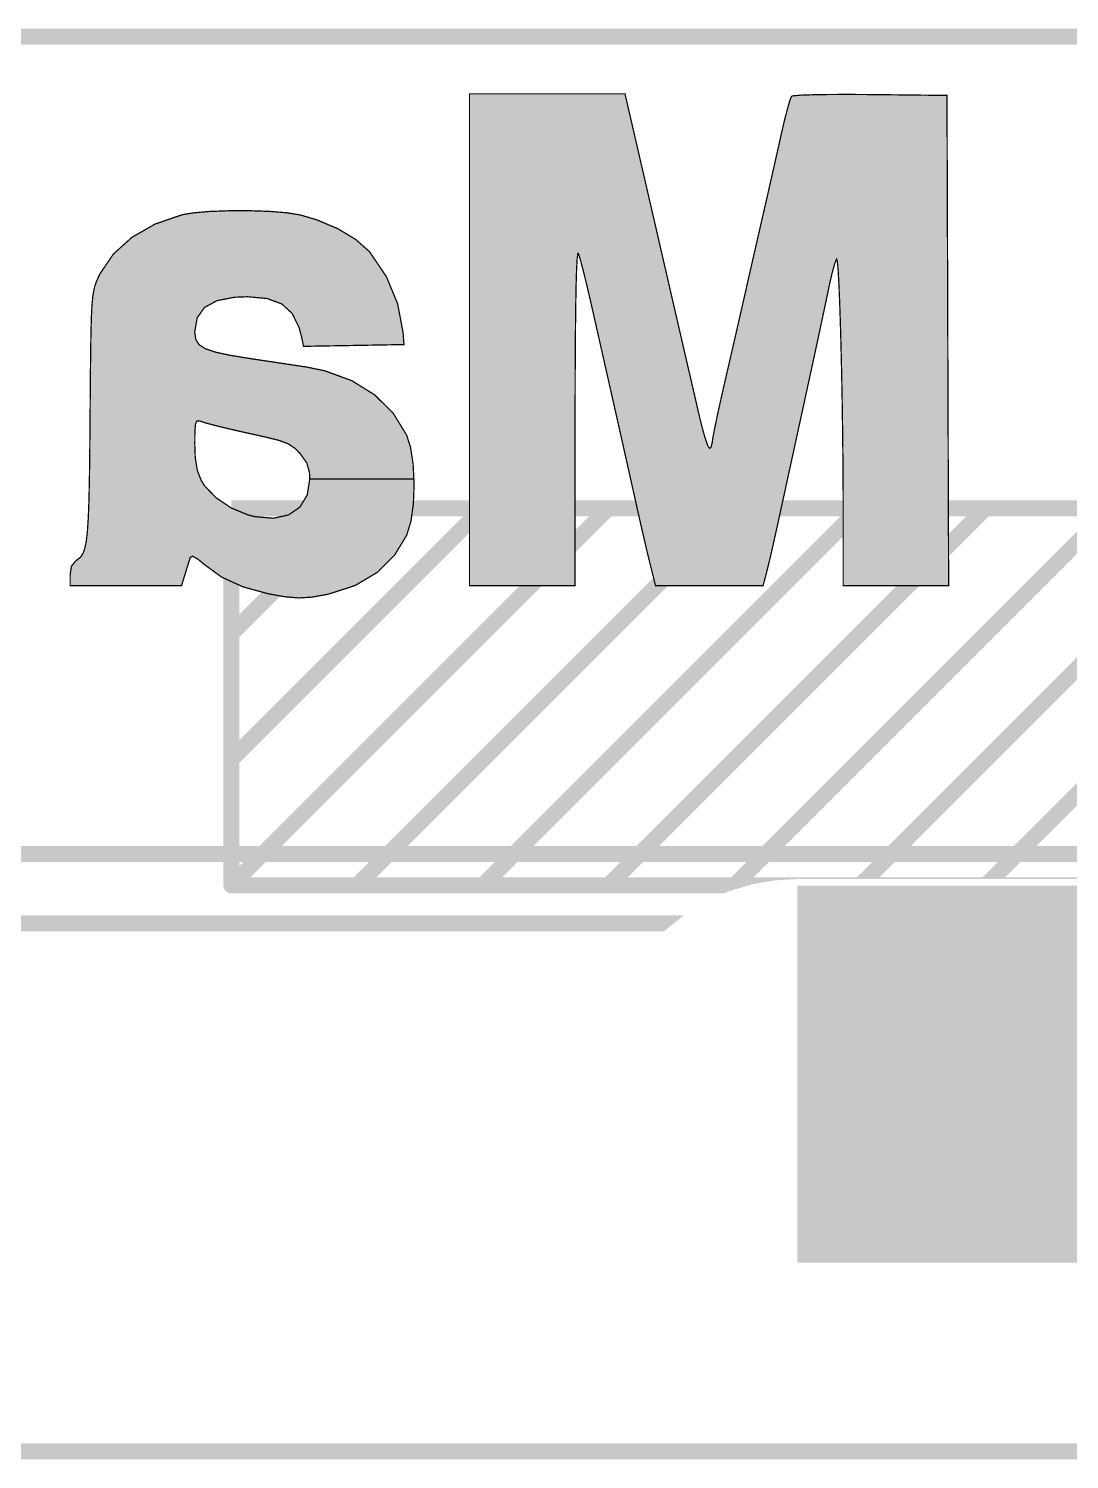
# Model space of a CAD drawing. Extents: x 66 to 205, y -127 to -80.
# Drawn here: x 132.69 to 140.97, y -127.06 to -115.69 of the extents above; entities that cross this region are included whole.
import ezdxf

# ---------------------------------------------------------------- set-up
doc = ezdxf.new("R2010")
doc.units = 0
for name, color, linetype in [('MKSMINI12864-B_SILKS_GBR', 5, 'CONTINUOUS'), ('MKSMINI12864-EDGE_CUTS_GBR', 3, 'CONTINUOUS'), ('MKSMINI12864-F_SILKS_GBR', 11, 'CONTINUOUS'), ('MKSMINI12864-NPTH_DRL', 12, 'CONTINUOUS')]:
    doc.layers.add(name, color=color, linetype=linetype)

msp = doc.modelspace()

# ---------------------------------------------------------------- linework, layer by layer
at = {"layer": 'MKSMINI12864-B_SILKS_GBR', "const_width": 0.01}
for points in [[(136.1948, -120.1166), (137.033, -120.1166), (137.034612, -118.76405), (137.035432, -118.430218), (137.037044, -118.146804), (137.039454, -117.91343), (137.042672, -117.729716), (137.046706, -117.595286), (137.05156, -117.509764), (137.057246, -117.47277), (137.061142, -117.473918), (137.075796, -117.521166), (137.098464, -117.60683), (137.126318, -117.719694), (137.156524, -117.848548), (137.163744, -117.880318), (137.200598, -118.043482), (137.24333, -118.23261), (137.286608, -118.42412), (137.324694, -118.5926), (137.363584, -118.765038), (137.407422, -118.960076), (137.450752, -119.153428), (137.487168, -119.3165), (137.528064, -119.499584), (137.56051, -119.64342), (137.58691, -119.758388), (137.609666, -119.854868), (137.631182, -119.943238), (137.645902, -120.0023), (137.674604, -120.1166), (138.529562, -120.1166), (138.554482, -120.02135), (138.56976, -119.961288), (138.586476, -119.891574), (138.606896, -119.802276), (138.633294, -119.68346), (138.667938, -119.525192), (138.669134, -119.5197), (138.73898, -119.199178), (138.79896, -118.92377), (138.85005, -118.688958), (138.893226, -118.490224), (138.929464, -118.32305), (138.95974, -118.18292), (138.98503, -118.065318), (139.00631, -117.965726), (139.024556, -117.879624), (139.040742, -117.8025), (139.055848, -117.729832), (139.05602, -117.729), (139.077228, -117.63522), (139.097294, -117.561272), (139.112392, -117.521002), (139.114214, -117.518476), (139.11997, -117.537008), (139.12594, -117.600974), (139.131986, -117.70501), (139.137966, -117.843756), (139.143738, -118.011844), (139.149162, -118.203912), (139.154098, -118.414596), (139.158406, -118.638532), (139.161942, -118.870356), (139.164568, -119.104706), (139.166144, -119.336216), (139.166552, -119.51335), (139.1666, -120.1166), (140.005116, -120.1166), (139.9921, -116.2177), (139.384242, -116.210878), (139.21321, -116.20977), (139.059124, -116.210316), (138.929244, -116.212364), (138.830824, -116.215766), (138.771122, -116.220366), (138.756432, -116.224008), (138.743386, -116.255436), (138.722838, -116.325968), (138.697662, -116.424978), (138.672102, -116.535628), (138.639318, -116.682876), (138.600364, -116.855906), (138.560594, -117.031024), (138.5316, -117.1575), (138.495378, -117.315154), (138.455872, -117.487954), (138.418304, -117.653018), (138.392482, -117.7671), (138.364496, -117.890498), (138.328696, -118.0473), (138.288764, -118.221432), (138.248382, -118.396816), (138.227342, -118.487874), (138.194216, -118.633606), (138.165572, -118.764548), (138.14329, -118.871704), (138.129252, -118.94608), (138.1252, -118.976824), (138.115648, -119.01634), (138.103724, -119.0244), (138.089358, -119.001306), (138.067818, -118.939054), (138.04245, -118.84818), (138.025032, -118.77675), (137.992576, -118.636348), (137.955018, -118.473984), (137.918722, -118.317178), (137.906036, -118.2624), (137.873412, -118.121392), (137.83834, -117.969532), (137.806496, -117.831398), (137.794622, -117.7798), (137.727002, -117.485868), (137.652564, -117.162676), (137.575966, -116.830454), (137.501872, -116.509424), (137.48876, -116.45265), (137.431556, -116.205), (136.1948, -116.205), (136.1948, -120.1166)], [(134.28163, -117.13472), (134.125564, -117.14065), (133.992902, -117.152312), (133.9088, -117.166896), (133.694044, -117.24086), (133.510312, -117.34638), (133.362598, -117.479726), (133.255908, -117.637174), (133.243594, -117.662988), (133.22869, -117.697232), (133.21651, -117.731124), (133.206734, -117.77004), (133.199042, -117.819346), (133.19312, -117.884418), (133.188642, -117.970624), (133.185292, -118.083336), (133.182752, -118.227924), (133.1807, -118.40976), (133.17882, -118.634214), (133.177798, -118.7704), (133.175542, -119.03571), (133.172762, -119.2549), (133.169006, -119.432644), (133.163822, -119.573622), (133.156758, -119.682512), (133.147362, -119.76399), (133.13518, -119.822736), (133.119764, -119.863426), (133.100656, -119.890738), (133.077408, -119.90935), (133.067118, -119.915264), (133.029188, -119.961662), (133.0198, -120.028592), (133.0198, -120.1166), (133.904862, -120.1166), (133.93416, -120.02135), (133.956006, -119.95066), (133.972472, -119.897946), (133.97448, -119.89162), (133.994766, -119.881698), (134.040316, -119.908862), (134.081606, -119.943964), (134.223902, -120.047996), (134.39474, -120.125848), (134.589912, -120.179194), (134.726534, -120.204236), (134.836638, -120.213484), (134.941948, -120.207074), (135.064188, -120.185138), (135.077696, -120.182202), (135.287496, -120.11401), (135.46254, -120.00961), (135.601742, -119.869832), (135.696012, -119.713308), (135.729104, -119.605342), (135.748626, -119.464978), (135.754584, -119.308774), (135.752568, -119.267476), (134.9248, -119.267476), (134.904666, -119.395152), (134.84699, -119.49135), (134.755872, -119.55369), (134.63541, -119.579796), (134.489698, -119.567294), (134.432448, -119.553056), (134.300098, -119.498124), (134.18079, -119.418002), (134.089768, -119.323982), (134.061038, -119.278078), (134.030126, -119.197128), (134.014244, -119.097512), (134.0104, -118.984594), (134.011504, -118.886754), (134.01637, -118.83044), (134.027334, -118.806396), (134.046728, -118.805368), (134.05485, -118.80829), (134.108438, -118.82548), (134.202978, -118.850054), (134.341244, -118.882682), (134.526002, -118.92404), (134.574632, -118.934698), (134.682, -118.961152), (134.754572, -118.988706), (134.807944, -119.024826), (134.847682, -119.065332), (134.90096, -119.139658), (134.922466, -119.216122), (134.9248, -119.267476), (135.752568, -119.267476), (135.746992, -119.153284), (135.725858, -119.015064), (135.695534, -118.91969), (135.587884, -118.744258), (135.441084, -118.59879), (135.25865, -118.485686), (135.044102, -118.407334), (134.8994, -118.377696), (134.829946, -118.367232), (134.724378, -118.351346), (134.596828, -118.332158), (134.461416, -118.3118), (134.456154, -118.311008), (134.293902, -118.284614), (134.175656, -118.259362), (134.094808, -118.23206), (134.044744, -118.199516), (134.018858, -118.158542), (134.010544, -118.105946), (134.0104, -118.09582), (134.029498, -117.98559), (134.087716, -117.903906), (134.186432, -117.849858), (134.327024, -117.82253), (134.4295, -117.81857), (134.584824, -117.832412), (134.701414, -117.875362), (134.78477, -117.951552), (134.840398, -118.065116), (134.860628, -118.14239), (134.87529, -118.212882), (135.274696, -118.20589), (135.6741, -118.1989), (135.665912, -118.0973), (135.623338, -117.874158), (135.535146, -117.66085), (135.40646, -117.46952), (135.39545, -117.456546), (135.28998, -117.362864), (135.146774, -117.277146), (134.978876, -117.206278), (134.8486, -117.16797), (134.744588, -117.151144), (134.60571, -117.139984), (134.446534, -117.134504), (134.28163, -117.13472)]]:
    msp.add_lwpolyline(points, dxfattribs=at)
at = {"layer": 'MKSMINI12864-B_SILKS_GBR'}
for points in [[(136.1948, -116.205002), (137.431554, -116.205), (137.431556, -116.205002), (137.431554, -116.205)], [(136.1948, -116.45265), (136.1948, -116.205002), (137.48876, -116.45265), (137.431556, -116.205002)], [(138.722836, -116.325972), (138.74338, -116.255452), (139.99246, -116.325972), (139.992226, -116.255452)], [(138.74338, -116.255452), (138.756424, -116.224032), (139.992226, -116.255452), (139.99212, -116.224032)], [(138.756424, -116.224032), (138.771098, -116.220372), (139.99212, -116.224032), (139.992108, -116.220372)], [(138.771098, -116.220372), (138.80575, -116.2177), (139.992108, -116.220372), (139.992098, -116.2177)], [(138.80575, -116.2177), (138.830832, -116.215766), (139.992098, -116.2177), (139.819776, -116.215766)], [(138.830832, -116.215766), (138.929246, -116.212364), (139.819776, -116.215766), (139.51665, -116.212364)], [(138.929246, -116.212364), (139.023486, -116.210878), (139.51665, -116.212364), (139.384242, -116.210878)], [(139.023486, -116.210878), (139.059128, -116.210316), (139.384242, -116.210878), (139.297494, -116.210316)], [(139.059128, -116.210316), (139.213212, -116.20977), (139.297494, -116.210316), (139.213212, -116.20977)], [(138.697662, -116.424982), (138.722836, -116.325972), (139.99279, -116.424982), (139.99246, -116.325972)], [(136.1948, -116.509424), (136.1948, -116.45265), (137.501872, -116.509424), (137.48876, -116.45265)], [(138.672102, -116.535628), (138.697662, -116.424982), (139.99316, -116.535628), (139.99279, -116.424982)], [(136.1948, -116.830454), (136.1948, -116.509424), (137.575966, -116.830454), (137.501872, -116.509424)], [(138.639318, -116.682876), (138.672102, -116.535628), (139.993652, -116.682876), (139.99316, -116.535628)], [(138.600364, -116.855906), (138.639318, -116.682876), (139.99423, -116.855906), (139.993652, -116.682876)], [(136.1948, -117.162676), (136.1948, -116.830454), (137.652564, -117.162676), (137.575966, -116.830454)], [(138.560594, -117.031024), (138.600364, -116.855906), (139.994814, -117.031024), (139.99423, -116.855906)], [(138.5316, -117.1575), (138.560594, -117.031024), (139.995236, -117.1575), (139.994814, -117.031024)], [(133.794444, -117.206284), (133.905662, -117.167976), (134.97889, -117.206284), (134.848618, -117.167976)], [(133.905662, -117.167976), (133.908776, -117.166904), (134.848618, -117.167976), (134.841994, -117.166904)], [(133.908776, -117.166904), (133.992888, -117.152314), (134.841994, -117.166904), (134.75182, -117.152314)], [(133.992888, -117.152314), (134.006174, -117.151146), (134.75182, -117.152314), (134.7446, -117.151146)], [(134.006174, -117.151146), (134.12557, -117.14065), (134.7446, -117.151146), (134.614004, -117.14065)], [(134.12557, -117.14065), (134.143096, -117.139984), (134.614004, -117.14065), (134.605716, -117.139984)], [(134.143096, -117.139984), (134.281636, -117.13472), (134.605716, -117.139984), (134.452814, -117.13472)], [(134.281636, -117.13472), (134.446538, -117.134504), (134.452814, -117.13472), (134.446538, -117.134504)], [(136.1948, -117.472826), (136.1948, -117.162676), (137.724, -117.472826), (137.652564, -117.162676)], [(138.495378, -117.315154), (138.5316, -117.1575), (139.995762, -117.315154), (139.995236, -117.1575)], [(133.510288, -117.346402), (133.63085, -117.277156), (135.26247, -117.346402), (135.146792, -117.277156)], [(133.63085, -117.277156), (133.69402, -117.240874), (135.146792, -117.277156), (135.060838, -117.240874)], [(133.69402, -117.240874), (133.794444, -117.206284), (135.060838, -117.240874), (134.97889, -117.206284)], [(133.388268, -117.456562), (133.492032, -117.362882), (135.395462, -117.456562), (135.29, -117.362882)], [(133.492032, -117.362882), (133.510288, -117.346402), (135.29, -117.362882), (135.26247, -117.346402)], [(138.455872, -117.487954), (138.495378, -117.315154), (139.99634, -117.487954), (139.995762, -117.315154)], [(133.2559, -117.637194), (133.362578, -117.479756), (135.51923, -117.637194), (135.413346, -117.479756)], [(133.362578, -117.479756), (133.373902, -117.469532), (135.413346, -117.479756), (135.406468, -117.469532)], [(133.373902, -117.469532), (133.388268, -117.456562), (135.406468, -117.469532), (135.395462, -117.456562)], [(136.1948, -117.472874), (136.1948, -117.472826), (137.057278, -117.472874), (137.05741, -117.472826)], [(136.1948, -117.472996), (136.1948, -117.472874), (137.057212, -117.472996), (137.057278, -117.472874)], [(136.1948, -117.509776), (136.1948, -117.472996), (137.05156, -117.509776), (137.057212, -117.472996)], [(136.1948, -117.59529), (136.1948, -117.509776), (137.046706, -117.59529), (137.05156, -117.509776)], [(137.057466, -117.472834), (137.05741, -117.472826), (137.724, -117.472834), (137.724, -117.472826)], [(137.061038, -117.473886), (137.057466, -117.472834), (137.724244, -117.473886), (137.724, -117.472834)], [(137.061122, -117.473934), (137.061038, -117.473886), (137.724254, -117.473934), (137.724244, -117.473886)], [(137.061174, -117.474018), (137.061122, -117.473934), (137.724274, -117.474018), (137.724254, -117.473934)], [(137.06485, -117.485868), (137.061174, -117.474018), (137.727002, -117.485868), (137.724274, -117.474018)], [(137.075798, -117.521172), (137.06485, -117.485868), (137.735124, -117.521172), (137.727002, -117.485868)], [(137.098464, -117.606832), (137.075798, -117.521172), (137.754832, -117.606832), (137.735124, -117.521172)], [(138.43918, -117.561286), (138.448342, -117.521038), (139.09729, -117.561286), (139.112376, -117.521038)], [(138.448342, -117.521038), (138.448352, -117.520992), (139.112376, -117.521038), (139.112402, -117.520992)], [(138.448352, -117.520992), (138.44885, -117.518802), (139.112402, -117.520992), (139.11398, -117.518802)], [(138.44885, -117.518802), (138.448864, -117.51874), (139.11398, -117.518802), (139.11405, -117.51874)], [(138.448864, -117.51874), (138.44887, -117.518718), (139.11405, -117.51874), (139.114142, -117.518718)], [(138.44887, -117.518718), (138.455872, -117.487954), (139.996442, -117.518718), (139.99634, -117.487954)], [(139.11426, -117.518756), (139.114142, -117.518718), (139.996442, -117.518756), (139.996442, -117.518718)], [(139.114334, -117.518858), (139.11426, -117.518756), (139.996442, -117.518858), (139.996442, -117.518756)], [(139.119966, -117.536998), (139.114334, -117.518858), (139.996504, -117.536998), (139.996442, -117.518858)], [(133.2446, -117.660876), (133.2559, -117.637194), (135.535156, -117.660876), (135.51923, -117.637194)], [(136.1948, -117.729718), (136.1948, -117.59529), (137.042672, -117.729718), (137.046706, -117.59529)], [(137.126318, -117.719696), (137.098464, -117.606832), (137.780796, -117.719696), (137.754832, -117.606832)], [(138.418304, -117.653018), (138.422352, -117.635226), (139.073202, -117.653018), (139.077226, -117.635226)], [(138.422352, -117.635226), (138.43918, -117.561286), (139.077226, -117.635226), (139.09729, -117.561286)], [(139.119974, -117.53704), (139.119966, -117.536998), (139.996504, -117.53704), (139.996504, -117.536998)], [(139.12594, -117.60098), (139.119974, -117.53704), (139.996716, -117.60098), (139.996504, -117.53704)], [(139.131986, -117.705012), (139.12594, -117.60098), (139.997064, -117.705012), (139.996716, -117.60098)], [(133.206732, -117.770054), (133.216508, -117.73114), (135.580294, -117.770054), (135.564206, -117.73114)], [(133.216508, -117.73114), (133.228688, -117.69724), (135.564206, -117.73114), (135.55019, -117.69724)], [(133.228688, -117.69724), (133.243592, -117.662992), (135.55019, -117.69724), (135.536032, -117.662992)], [(133.243592, -117.662992), (133.2446, -117.660876), (135.536032, -117.662992), (135.535156, -117.660876)], [(136.1948, -117.91343), (136.1948, -117.729718), (137.039454, -117.91343), (137.042672, -117.729718)], [(137.140408, -117.7798), (137.126318, -117.719696), (137.794622, -117.7798), (137.780796, -117.719696)], [(138.392482, -117.7671), (138.400916, -117.729832), (139.0481, -117.7671), (139.055848, -117.729832)], [(138.400916, -117.729832), (138.401104, -117.729002), (139.055848, -117.729832), (139.05602, -117.729002)], [(138.401104, -117.729002), (138.418304, -117.653018), (139.05602, -117.729002), (139.073202, -117.653018)], [(139.137966, -117.843756), (139.131986, -117.705012), (139.997528, -117.843756), (139.997064, -117.705012)], [(133.19312, -117.884424), (133.196262, -117.84988), (134.12331, -117.884424), (134.18639, -117.84988)], [(133.196262, -117.84988), (133.196264, -117.84986), (134.18639, -117.84988), (134.186448, -117.84986)], [(133.196264, -117.84986), (133.19875, -117.822536), (134.186448, -117.84986), (134.327002, -117.822536)], [(133.19875, -117.822536), (133.19904, -117.819354), (134.327002, -117.822536), (134.409242, -117.819354)], [(133.19904, -117.819354), (133.199162, -117.81857), (134.409242, -117.819354), (134.429506, -117.81857)], [(133.199162, -117.81857), (133.206732, -117.770054), (135.600352, -117.81857), (135.580294, -117.770054)], [(134.584784, -117.832406), (134.429506, -117.81857), (135.606072, -117.832406), (135.600352, -117.81857)], [(134.584836, -117.832418), (134.584784, -117.832406), (135.606076, -117.832418), (135.606072, -117.832406)], [(134.698228, -117.874188), (134.584836, -117.832418), (135.623344, -117.874188), (135.606076, -117.832418)], [(137.152504, -117.831398), (137.140408, -117.7798), (137.806496, -117.831398), (137.794622, -117.7798)], [(137.156524, -117.848548), (137.152504, -117.831398), (137.81045, -117.848548), (137.806496, -117.831398)], [(137.163744, -117.880318), (137.156524, -117.848548), (137.817774, -117.880318), (137.81045, -117.848548)], [(138.366962, -117.879624), (138.384452, -117.8025), (139.024556, -117.879624), (139.040742, -117.8025)], [(138.384452, -117.8025), (138.392482, -117.7671), (139.040742, -117.8025), (139.0481, -117.7671)], [(139.143738, -118.011844), (139.137966, -117.843756), (139.998088, -118.011844), (139.997528, -117.843756)], [(133.188196, -117.985572), (133.188642, -117.970628), (134.029522, -117.985572), (134.04017, -117.970628)], [(133.188642, -117.970628), (133.192104, -117.903962), (134.04017, -117.970628), (134.087678, -117.903962)], [(133.192104, -117.903962), (133.192108, -117.903902), (134.087678, -117.903962), (134.087744, -117.903902)], [(133.192108, -117.903902), (133.19312, -117.884424), (134.087744, -117.903902), (134.12331, -117.884424)], [(134.70136, -117.875342), (134.698228, -117.874188), (135.623566, -117.875342), (135.623344, -117.874188)], [(134.701424, -117.875382), (134.70136, -117.875342), (135.623572, -117.875382), (135.623566, -117.875342)], [(134.784728, -117.951516), (134.701424, -117.875382), (135.638098, -117.951516), (135.623572, -117.875382)], [(134.784774, -117.951576), (134.784728, -117.951516), (135.63811, -117.951576), (135.638098, -117.951516)], [(134.8404, -118.065128), (134.784774, -117.951576), (135.659774, -118.065128), (135.63811, -117.951576)], [(136.1948, -118.146804), (136.1948, -117.91343), (137.037044, -118.146804), (137.039454, -117.91343)], [(137.183896, -117.969532), (137.163744, -117.880318), (137.83834, -117.969532), (137.817774, -117.880318)], [(137.200598, -118.043482), (137.183896, -117.969532), (137.85542, -118.043482), (137.83834, -117.969532)], [(138.328696, -118.0473), (138.34732, -117.965726), (138.988878, -118.0473), (139.00631, -117.965726)], [(138.34732, -117.965726), (138.364496, -117.890498), (139.00631, -117.965726), (139.02225, -117.890498)], [(138.364496, -117.890498), (138.366962, -117.879624), (139.02225, -117.890498), (139.024556, -117.879624)], [(133.185072, -118.095848), (133.185292, -118.083338), (134.0104, -118.095848), (134.012566, -118.083338)], [(133.185292, -118.083338), (133.188194, -117.985654), (134.012566, -118.083338), (134.029486, -117.985654)], [(133.188194, -117.985654), (133.188196, -117.985572), (134.029486, -117.985654), (134.029522, -117.985572)], [(134.848828, -118.097316), (134.8404, -118.065128), (135.665914, -118.097316), (135.659774, -118.065128)], [(137.218202, -118.121392), (137.200598, -118.043482), (137.873412, -118.121392), (137.85542, -118.043482)], [(138.297594, -118.18292), (138.324564, -118.065318), (138.95974, -118.18292), (138.98503, -118.065318)], [(138.324564, -118.065318), (138.328696, -118.0473), (138.98503, -118.065318), (138.988878, -118.0473)], [(139.149162, -118.203912), (139.143738, -118.011844), (139.99873, -118.203912), (139.998088, -118.011844)], [(133.182752, -118.227924), (133.18325, -118.199522), (134.088446, -118.227924), (134.044768, -118.199522)], [(133.18325, -118.199522), (133.183252, -118.19946), (134.044768, -118.199522), (134.044708, -118.19946)], [(133.183252, -118.19946), (133.18397, -118.158556), (134.044708, -118.19946), (134.018878, -118.158556)], [(133.18397, -118.158482), (133.184894, -118.105954), (134.01885, -118.158482), (134.010546, -118.105954)], [(133.18397, -118.158556), (133.18397, -118.158482), (134.018878, -118.158556), (134.01885, -118.158482)], [(133.184894, -118.105954), (133.185072, -118.095848), (134.010546, -118.105954), (134.0104, -118.095848)], [(134.860628, -118.142392), (134.848828, -118.097316), (135.669546, -118.142392), (135.665914, -118.097316)], [(134.872388, -118.1989), (134.860628, -118.142392), (135.674098, -118.1989), (135.669546, -118.142392)], [(134.873842, -118.20589), (134.872388, -118.1989), (135.274696, -118.20589), (135.674098, -118.1989)], [(134.875296, -118.212878), (134.873842, -118.20589), (134.875296, -118.212878), (135.274696, -118.20589)], [(136.1948, -118.430218), (136.1948, -118.146804), (137.035432, -118.430218), (137.037044, -118.146804)], [(137.24333, -118.23261), (137.218202, -118.121392), (137.899144, -118.23261), (137.873412, -118.121392)], [(138.288764, -118.221432), (138.297594, -118.18292), (138.951418, -118.221432), (138.95974, -118.18292)], [(139.154098, -118.414596), (139.149162, -118.203912), (139.999434, -118.414596), (139.99873, -118.203912)], [(133.181574, -118.332158), (133.181804, -118.3118), (134.596828, -118.332158), (134.461416, -118.3118)], [(133.181804, -118.3118), (133.181814, -118.311008), (134.461416, -118.3118), (134.456156, -118.311008)], [(133.181814, -118.311008), (133.182112, -118.284616), (134.456156, -118.311008), (134.293904, -118.284616)], [(133.182112, -118.284616), (133.182396, -118.259362), (134.293904, -118.284616), (134.175662, -118.259362)], [(133.182396, -118.259362), (133.182704, -118.232062), (134.175662, -118.259362), (134.09482, -118.232062)], [(133.182704, -118.23204), (133.182752, -118.227924), (134.094774, -118.23204), (134.088446, -118.227924)], [(133.182704, -118.232062), (133.182704, -118.23204), (134.09482, -118.232062), (134.094774, -118.23204)], [(137.250064, -118.2624), (137.24333, -118.23261), (137.906036, -118.2624), (137.899144, -118.23261)], [(137.262442, -118.317178), (137.250064, -118.2624), (137.918722, -118.317178), (137.906036, -118.2624)], [(137.286608, -118.42412), (137.262442, -118.317178), (137.943476, -118.42412), (137.918722, -118.317178)], [(138.265366, -118.32305), (138.288764, -118.221432), (138.929464, -118.32305), (138.951418, -118.221432)], [(133.180062, -118.485702), (133.1807, -118.40976), (135.258676, -118.485702), (135.050748, -118.40976)], [(133.1807, -118.40976), (133.180726, -118.40734), (135.050748, -118.40976), (135.044122, -118.40734)], [(133.180726, -118.40734), (133.18106, -118.377696), (135.044122, -118.40734), (134.899408, -118.377696)], [(133.18106, -118.377696), (133.181178, -118.367232), (134.899408, -118.377696), (134.829946, -118.367232)], [(133.181178, -118.367232), (133.181358, -118.351346), (134.829946, -118.367232), (134.724378, -118.351346)], [(133.181358, -118.351346), (133.181574, -118.332158), (134.724378, -118.351346), (134.596828, -118.332158)], [(136.1948, -118.76405), (136.1948, -118.430218), (137.034612, -118.76405), (137.035432, -118.430218)], [(137.297882, -118.473984), (137.286608, -118.42412), (137.955018, -118.473984), (137.943476, -118.42412)], [(138.227342, -118.487874), (138.248382, -118.396816), (138.893734, -118.487874), (138.913472, -118.396816)], [(138.248382, -118.396816), (138.265366, -118.32305), (138.913472, -118.396816), (138.929464, -118.32305)], [(139.158406, -118.638532), (139.154098, -118.414596), (140.00018, -118.638532), (139.999434, -118.414596)], [(133.179116, -118.598814), (133.180062, -118.485702), (135.441108, -118.598814), (135.258676, -118.485702)], [(137.324694, -118.5926), (137.297882, -118.473984), (137.982458, -118.5926), (137.955018, -118.473984)], [(138.194216, -118.633606), (138.226806, -118.490224), (138.862074, -118.633606), (138.893226, -118.490224)], [(138.226806, -118.490224), (138.227342, -118.487874), (138.893226, -118.490224), (138.893734, -118.487874)], [(133.177992, -118.74429), (133.17882, -118.634214), (135.587904, -118.74429), (135.47683, -118.634214)], [(133.17882, -118.634214), (133.179116, -118.598814), (135.47683, -118.634214), (135.441108, -118.598814)], [(137.334562, -118.636348), (137.324694, -118.5926), (137.992576, -118.636348), (137.982458, -118.5926)], [(137.363584, -118.765038), (137.334562, -118.636348), (138.022326, -118.765038), (137.992576, -118.636348)], [(138.182106, -118.688958), (138.194216, -118.633606), (138.85005, -118.688958), (138.862074, -118.633606)], [(139.161942, -118.870356), (139.158406, -118.638532), (140.000954, -118.870356), (140.00018, -118.638532)], [(133.1775, -118.80537), (133.177798, -118.7704), (135.625384, -118.80537), (135.603926, -118.7704)], [(133.177798, -118.7704), (133.177992, -118.74429), (135.603926, -118.7704), (135.587904, -118.74429)], [(136.1948, -120.116598), (136.1948, -118.76405), (137.032998, -120.116598), (137.034612, -118.76405)], [(137.366218, -118.776752), (137.363584, -118.765038), (138.025032, -118.776752), (138.022326, -118.765038)], [(138.14329, -118.871704), (138.165572, -118.76455), (138.810288, -118.871704), (138.833602, -118.76455)], [(138.165572, -118.76455), (138.182106, -118.688958), (138.833602, -118.76455), (138.85005, -118.688958)], [(133.175976, -118.9846), (133.176808, -118.886764), (134.0104, -118.9846), (134.011504, -118.886764)], [(133.176808, -118.886764), (133.177286, -118.830492), (134.011504, -118.886764), (134.016364, -118.830492)], [(133.177286, -118.830428), (133.17749, -118.806506), (134.016382, -118.830428), (134.027284, -118.806506)], [(133.177286, -118.830492), (133.177286, -118.830428), (134.016364, -118.830492), (134.016382, -118.830428)], [(133.17749, -118.806388), (133.1775, -118.80537), (134.027456, -118.806388), (134.046678, -118.80537)], [(133.17749, -118.806422), (133.17749, -118.806388), (134.027352, -118.806422), (134.027456, -118.806388)], [(133.17749, -118.806506), (133.17749, -118.806422), (134.027284, -118.806506), (134.027352, -118.806422)], [(134.046746, -118.805382), (134.046678, -118.80537), (135.62539, -118.805382), (135.625384, -118.80537)], [(134.054854, -118.808292), (134.046746, -118.805382), (135.627176, -118.808292), (135.62539, -118.805382)], [(134.108446, -118.825482), (134.054854, -118.808292), (135.637724, -118.825482), (135.627176, -118.808292)], [(134.202982, -118.850054), (134.108446, -118.825482), (135.652802, -118.850054), (135.637724, -118.825482)], [(134.341246, -118.882684), (134.202982, -118.850054), (135.672822, -118.882684), (135.652802, -118.850054)], [(134.506668, -118.919712), (134.341246, -118.882684), (135.695542, -118.919712), (135.672822, -118.882684)], [(137.382274, -118.848184), (137.366218, -118.776752), (138.042452, -118.848184), (138.025032, -118.776752)], [(137.4027, -118.939062), (137.382274, -118.848184), (138.06782, -118.939062), (138.042452, -118.848184)], [(138.133462, -118.92377), (138.14329, -118.871704), (138.79896, -118.92377), (138.810288, -118.871704)], [(139.164568, -119.104706), (139.161942, -118.870356), (140.001736, -119.104706), (140.000954, -118.870356)], [(133.175542, -119.03571), (133.175976, -118.9846), (134.012142, -119.03571), (134.0104, -118.9846)], [(134.526002, -118.92404), (134.506668, -118.919712), (135.696918, -118.92404), (135.695542, -118.919712)], [(134.574634, -118.934698), (134.526002, -118.92404), (135.700306, -118.934698), (135.696918, -118.92404)], [(134.682004, -118.961156), (134.574634, -118.934698), (135.708718, -118.961156), (135.700306, -118.934698)], [(134.754542, -118.988694), (134.682004, -118.961156), (135.717472, -118.988694), (135.708718, -118.961156)], [(134.754584, -118.988714), (134.754542, -118.988694), (135.717478, -118.988714), (135.717472, -118.988694)], [(134.793546, -119.015086), (134.754584, -118.988714), (135.72586, -119.015086), (135.717478, -118.988714)], [(137.407422, -118.960076), (137.4027, -118.939062), (138.075096, -118.960076), (138.06782, -118.939062)], [(137.416668, -119.001334), (137.407422, -118.960076), (138.089376, -119.001334), (138.075096, -118.960076)], [(137.421798, -119.024222), (137.416668, -119.001334), (138.103614, -119.024222), (138.089376, -119.001334)], [(138.115668, -119.01626), (138.125198, -118.97684), (138.778816, -119.01626), (138.787402, -118.97684)], [(138.125198, -118.97684), (138.12925, -118.946088), (138.787402, -118.97684), (138.794098, -118.946088)], [(138.12925, -118.946088), (138.133462, -118.92377), (138.794098, -118.946088), (138.79896, -118.92377)], [(133.173494, -119.197138), (133.174758, -119.097518), (134.030134, -119.197138), (134.014246, -119.097518)], [(133.174758, -119.097518), (133.175542, -119.03571), (134.014246, -119.097518), (134.012142, -119.03571)], [(134.80795, -119.024836), (134.793546, -119.015086), (135.727352, -119.024836), (135.72586, -119.015086)], [(134.847686, -119.06534), (134.80795, -119.024836), (135.733544, -119.06534), (135.727352, -119.024836)], [(134.900928, -119.139616), (134.847686, -119.06534), (135.7449, -119.139616), (135.733544, -119.06534)], [(137.421814, -119.02429), (137.421798, -119.024222), (138.103686, -119.02429), (138.103614, -119.024222)], [(137.42182, -119.024316), (137.421814, -119.02429), (138.103784, -119.024316), (138.103686, -119.02429)], [(137.450752, -119.153428), (137.42182, -119.024316), (138.748942, -119.153428), (138.777062, -119.024316)], [(138.103784, -119.024316), (138.103896, -119.024282), (138.777062, -119.024316), (138.777068, -119.024282)], [(138.103896, -119.024282), (138.115586, -119.01638), (138.777068, -119.024282), (138.77879, -119.01638)], [(138.115586, -119.01638), (138.115668, -119.01626), (138.77879, -119.01638), (138.778816, -119.01626)], [(139.166144, -119.336216), (139.164568, -119.104706), (140.00251, -119.336216), (140.001736, -119.104706)], [(133.172762, -119.2549), (133.173494, -119.197138), (134.052192, -119.2549), (134.030134, -119.197138)], [(134.900958, -119.139678), (134.900928, -119.139616), (135.74491, -119.139678), (135.7449, -119.139616)], [(134.904792, -119.1533), (134.900958, -119.139678), (135.746992, -119.1533), (135.74491, -119.139678)], [(134.922456, -119.216088), (134.904792, -119.1533), (135.75006, -119.216088), (135.746992, -119.1533)], [(134.922464, -119.216132), (134.922456, -119.216088), (135.750062, -119.216132), (135.75006, -119.216088)], [(134.924798, -119.267474), (134.922464, -119.216132), (135.752568, -119.267474), (135.750062, -119.216132)], [(137.46097, -119.199178), (137.450752, -119.153428), (138.73898, -119.199178), (138.748942, -119.153428)], [(137.487168, -119.3165), (137.46097, -119.199178), (138.713412, -119.3165), (138.73898, -119.199178)], [(133.169314, -119.418006), (133.171302, -119.32399), (134.1808, -119.418006), (134.089778, -119.32399)], [(133.171302, -119.32399), (133.172272, -119.278086), (134.089778, -119.32399), (134.061044, -119.278086)], [(133.172272, -119.278086), (133.172762, -119.2549), (134.061044, -119.278086), (134.052192, -119.2549)], [(134.904662, -119.395134), (134.918284, -119.308788), (135.751288, -119.395134), (135.754584, -119.308788)], [(134.918284, -119.308788), (134.924796, -119.267516), (135.754584, -119.308788), (135.75257, -119.267516)], [(134.924796, -119.267476), (134.924798, -119.267474), (135.752568, -119.267476), (135.752568, -119.267474)], [(134.924796, -119.267516), (134.924796, -119.267476), (135.75257, -119.267516), (135.752568, -119.267476)], [(137.528064, -119.499584), (137.487168, -119.3165), (138.673516, -119.499584), (138.713412, -119.3165)], [(139.166552, -119.51335), (139.166144, -119.336216), (140.003102, -119.51335), (140.00251, -119.336216)], [(133.166598, -119.498126), (133.169006, -119.432646), (134.300108, -119.498126), (134.202602, -119.432646)], [(133.169006, -119.432646), (133.169314, -119.418006), (134.202602, -119.432646), (134.1808, -119.418006)], [(134.862782, -119.464994), (134.904636, -119.395204), (135.748624, -119.464994), (135.751286, -119.395204)], [(134.904636, -119.395204), (134.904662, -119.395134), (135.751286, -119.395204), (135.751288, -119.395134)], [(133.163822, -119.573624), (133.164054, -119.567296), (134.563466, -119.573624), (134.489704, -119.567296)], [(133.164054, -119.567296), (133.164578, -119.553056), (134.489704, -119.567296), (134.432456, -119.553056)], [(133.164578, -119.553056), (133.166598, -119.498126), (134.432456, -119.553056), (134.300108, -119.498126)], [(134.635426, -119.57979), (134.755816, -119.553702), (135.732654, -119.57979), (135.736284, -119.553702)], [(134.755816, -119.553702), (134.755886, -119.553672), (135.736284, -119.553702), (135.736288, -119.553672)], [(134.755886, -119.553672), (134.846934, -119.491388), (135.736288, -119.553672), (135.744952, -119.491388)], [(134.846934, -119.491388), (134.846994, -119.491324), (135.744952, -119.491388), (135.74496, -119.491324)], [(134.846994, -119.491324), (134.862782, -119.464994), (135.74496, -119.491324), (135.748624, -119.464994)], [(137.532602, -119.5197), (137.528064, -119.499584), (138.669134, -119.5197), (138.673516, -119.499584)], [(137.533842, -119.525192), (137.532602, -119.5197), (138.667938, -119.525192), (138.669134, -119.5197)], [(137.56051, -119.64342), (137.533842, -119.525192), (138.642058, -119.64342), (138.667938, -119.525192)], [(139.1666, -120.116598), (139.166552, -119.51335), (140.005114, -120.116598), (140.003102, -119.51335)], [(133.153202, -119.71333), (133.156756, -119.68252), (135.696, -119.71333), (135.705444, -119.68252)], [(133.156756, -119.68252), (133.161762, -119.605364), (135.705444, -119.68252), (135.729098, -119.605364)], [(133.161762, -119.605364), (133.16342, -119.579794), (135.729098, -119.605364), (135.732654, -119.579794)], [(133.16342, -119.579794), (133.163822, -119.573624), (134.635384, -119.579794), (134.563466, -119.573624)], [(134.635384, -119.579794), (134.635426, -119.57979), (135.732654, -119.579794), (135.732654, -119.57979)], [(137.569706, -119.68346), (137.56051, -119.64342), (138.633294, -119.68346), (138.642058, -119.64342)], [(137.58691, -119.758388), (137.569706, -119.68346), (138.616646, -119.758388), (138.633294, -119.68346)], [(133.135174, -119.822758), (133.14736, -119.764002), (135.630086, -119.822758), (135.665476, -119.764002)], [(133.14736, -119.764002), (133.153202, -119.71333), (135.665476, -119.764002), (135.696, -119.71333)], [(137.597262, -119.802276), (137.58691, -119.758388), (138.606896, -119.802276), (138.616646, -119.758388)], [(133.067096, -119.91529), (133.077386, -119.909362), (133.967054, -119.91529), (133.968906, -119.909362)], [(133.077386, -119.909362), (133.091646, -119.897946), (133.968906, -119.909362), (133.972472, -119.897946)], [(133.091646, -119.897946), (133.099444, -119.891704), (133.972472, -119.897946), (133.974452, -119.891704)], [(133.099444, -119.891704), (133.099594, -119.891584), (133.974452, -119.891704), (133.974554, -119.891584)], [(133.099594, -119.891584), (133.10062, -119.890764), (133.974554, -119.891584), (133.97623, -119.890764)], [(133.10062, -119.890764), (133.10066, -119.890722), (133.97623, -119.890764), (133.976316, -119.890722)], [(133.10066, -119.890722), (133.106942, -119.881744), (133.976316, -119.890722), (133.99467, -119.881744)], [(133.106942, -119.881744), (133.106956, -119.881724), (133.99467, -119.881744), (133.994758, -119.881724)], [(133.106956, -119.881724), (133.115262, -119.869858), (135.589896, -119.881724), (135.601716, -119.869858)], [(133.115262, -119.869858), (133.119742, -119.863458), (135.601716, -119.869858), (135.60557, -119.863458)], [(133.119742, -119.863458), (133.119766, -119.863414), (135.60557, -119.863458), (135.605596, -119.863414)], [(133.119766, -119.863414), (133.135174, -119.822758), (135.605596, -119.863414), (135.630086, -119.822758)], [(133.99486, -119.881752), (133.994758, -119.881724), (135.589868, -119.881752), (135.589896, -119.881724)], [(134.040324, -119.90887), (133.99486, -119.881752), (135.56286, -119.90887), (135.589868, -119.881752)], [(134.081614, -119.94397), (134.040324, -119.90887), (135.527902, -119.94397), (135.56286, -119.90887)], [(137.609666, -119.854868), (137.597262, -119.802276), (138.594868, -119.854868), (138.606896, -119.802276)], [(137.618604, -119.891576), (137.609666, -119.854868), (138.586476, -119.891576), (138.594868, -119.854868)], [(137.631182, -119.943238), (137.618604, -119.891576), (138.574088, -119.943238), (138.586476, -119.891576)], [(133.0198, -120.028612), (133.020818, -120.02135), (133.931922, -120.028612), (133.93416, -120.02135)], [(133.020818, -120.02135), (133.029182, -119.961704), (133.93416, -120.02135), (133.952592, -119.961704)], [(133.029182, -119.961704), (133.029204, -119.961656), (133.952592, -119.961704), (133.952606, -119.961656)], [(133.029204, -119.961656), (133.03819, -119.95066), (133.952606, -119.961656), (133.956006, -119.95066)], [(133.03819, -119.95066), (133.067096, -119.91529), (133.956006, -119.95066), (133.967054, -119.91529)], [(134.171434, -120.00963), (134.081614, -119.94397), (135.462508, -120.00963), (135.527902, -119.94397)], [(134.223932, -120.048008), (134.171434, -120.00963), (135.398154, -120.048008), (135.462508, -120.00963)], [(137.635682, -119.961292), (137.631182, -119.943238), (138.56976, -119.961292), (138.574088, -119.943238)], [(137.645902, -120.0023), (137.635682, -119.961292), (138.559328, -120.0023), (138.56976, -119.961292)], [(137.650686, -120.02135), (137.645902, -120.0023), (138.554482, -120.02135), (138.559328, -120.0023)], [(137.674604, -120.116598), (137.650686, -120.02135), (138.52953, -120.116598), (138.554482, -120.02135)], [(133.0198, -120.116598), (133.0198, -120.028612), (133.904832, -120.116598), (133.931922, -120.028612)], [(133.904832, -120.1166), (133.0198, -120.116598), (133.904832, -120.1166), (133.904832, -120.116598)], [(134.368796, -120.11402), (134.223932, -120.048008), (135.287464, -120.11402), (135.398154, -120.048008)], [(134.394764, -120.125854), (134.368796, -120.11402), (135.251054, -120.125854), (135.287464, -120.11402)], [(134.589924, -120.179194), (134.394764, -120.125854), (135.086948, -120.179194), (135.251054, -120.125854)], [(137.032998, -120.1166), (136.1948, -120.116598), (137.032998, -120.1166), (137.032998, -120.116598)], [(138.52953, -120.1166), (137.674604, -120.116598), (138.52953, -120.1166), (138.52953, -120.116598)], [(140.005114, -120.1166), (139.1666, -120.116598), (140.005114, -120.1166), (140.005114, -120.116598)], [(134.606356, -120.182206), (134.589924, -120.179194), (135.077682, -120.182206), (135.086948, -120.179194)], [(134.622352, -120.185138), (134.606356, -120.182206), (135.064194, -120.185138), (135.077682, -120.182206)], [(134.72655, -120.204238), (134.622352, -120.185138), (134.957746, -120.204238), (135.064194, -120.185138)], [(134.760348, -120.207076), (134.72655, -120.204238), (134.94193, -120.207076), (134.957746, -120.204238)], [(134.83666, -120.213484), (134.760348, -120.207076), (134.83666, -120.213484), (134.94193, -120.207076)]]:
    msp.add_solid(points, dxfattribs=at)
at = {"layer": 'MKSMINI12864-EDGE_CUTS_GBR', "const_width": 0.127}
msp.add_lwpolyline([(203.5, -127), (105.5, -127)], dxfattribs=at)
at = {"layer": 'MKSMINI12864-F_SILKS_GBR', "const_width": 0.127}
for points in [[(114.95, -115.75), (171.65, -115.75)], [(134.3, -122.5), (137.3, -119.5)], [(134.3, -121.5), (136.3, -119.5)], [(134.3, -120.5), (135.3, -119.5)], [(134.3, -119.5), (152.3, -119.5)], [(134.3, -122.5), (134.3, -119.5)], [(135.3, -122.5), (138.3, -119.5)], [(136.3, -122.5), (139.3, -119.5)], [(137.3, -122.5), (140.3, -119.5)]]:
    msp.add_lwpolyline(points, dxfattribs=at)
at = {"layer": 'MKSMINI12864-F_SILKS_GBR'}
for points in [[(138.524042, -122.186158), (141.1653, -119.5449), (138.703642, -122.186158), (141.3449, -119.5449)], [(139.524042, -122.186158), (142.1653, -119.5449), (139.703642, -122.186158), (142.3449, -119.5449)], [(140.524042, -122.186158), (143.1653, -119.5449), (140.703642, -122.186158), (143.3449, -119.5449)], [(121.892666, -122.21741), (121.873866, -122.1865), (164.707332, -122.21741), (164.726134, -122.1865)], [(138.523616, -122.1865), (138.523758, -122.186442), (138.703784, -122.1865), (138.7037, -122.186442)], [(138.523758, -122.186442), (138.523826, -122.186374), (138.7037, -122.186442), (138.7036, -122.186374)], [(138.523826, -122.186374), (138.524042, -122.186158), (138.7036, -122.186374), (138.703642, -122.186158)], [(139.523616, -122.1865), (139.523758, -122.186442), (139.703784, -122.1865), (139.7037, -122.186442)], [(139.523758, -122.186442), (139.523826, -122.186374), (139.7037, -122.186442), (139.7036, -122.186374)], [(139.523826, -122.186374), (139.524042, -122.186158), (139.7036, -122.186374), (139.703642, -122.186158)], [(140.523616, -122.1865), (140.523758, -122.186442), (140.703784, -122.1865), (140.7037, -122.186442)], [(140.523758, -122.186442), (140.523826, -122.186374), (140.7037, -122.186442), (140.7036, -122.186374)], [(140.523826, -122.186374), (140.524042, -122.186158), (140.7036, -122.186374), (140.703642, -122.186158)], [(121.910486, -122.248896), (121.892666, -122.21741), (164.689514, -122.248896), (164.707332, -122.21741)], [(121.910558, -122.24897), (121.910486, -122.248896), (164.689438, -122.24897), (164.689514, -122.248896)], [(121.910662, -122.249), (121.910558, -122.24897), (164.689338, -122.249), (164.689438, -122.24897)], [(126.101, -122.3135), (126.101, -122.249), (160.499, -122.3135), (160.499, -122.249)], [(138.274042, -122.436158), (138.396358, -122.313842), (138.453642, -122.436158), (138.575958, -122.313842)], [(138.396304, -122.313558), (138.396216, -122.3135), (138.576242, -122.313558), (138.576384, -122.3135)], [(138.3964, -122.313622), (138.396304, -122.313558), (138.576178, -122.313622), (138.576242, -122.313558)], [(138.396358, -122.313842), (138.3964, -122.313622), (138.575958, -122.313842), (138.576178, -122.313622)], [(139.274042, -122.436158), (139.396358, -122.313842), (139.453642, -122.436158), (139.575958, -122.313842)], [(139.396304, -122.313558), (139.396216, -122.3135), (139.576242, -122.313558), (139.576384, -122.3135)], [(139.3964, -122.313622), (139.396304, -122.313558), (139.576178, -122.313622), (139.576242, -122.313558)], [(139.396358, -122.313842), (139.3964, -122.313622), (139.575958, -122.313842), (139.576178, -122.313622)], [(140.274042, -122.436158), (140.396358, -122.313842), (140.453642, -122.436158), (140.575958, -122.313842)], [(140.396304, -122.313558), (140.396216, -122.3135), (140.576242, -122.313558), (140.576384, -122.3135)], [(140.3964, -122.313622), (140.396304, -122.313558), (140.576178, -122.313622), (140.576242, -122.313558)], [(140.396358, -122.313842), (140.3964, -122.313622), (140.575958, -122.313842), (140.576178, -122.313622)], [(134.2365, -122.5), (134.238828, -122.489472), (138.41221, -122.5), (138.447988, -122.489472)], [(134.246456, -122.534136), (134.2365, -122.5), (138.296208, -122.534136), (138.41221, -122.5)], [(134.238828, -122.489472), (134.24243, -122.473202), (138.447988, -122.489472), (138.541804, -122.473202)], [(134.24243, -122.473202), (134.25474, -122.45915), (138.541804, -122.473202), (138.622834, -122.45915)], [(134.25474, -122.45915), (134.263632, -122.449), (138.622834, -122.45915), (138.8, -122.449)], [(134.263632, -122.449), (134.265862, -122.446456), (152.334298, -122.449), (152.331394, -122.446456)], [(134.265862, -122.446456), (134.279672, -122.442428), (152.331394, -122.446456), (152.326794, -122.442428)], [(134.279672, -122.442428), (134.3, -122.4365), (152.326794, -122.442428), (152.3, -122.4365)], [(138.273616, -122.4365), (138.273758, -122.436442), (138.453784, -122.4365), (138.4537, -122.436442)], [(138.273758, -122.436442), (138.273826, -122.436374), (138.4537, -122.436442), (138.4536, -122.436374)], [(138.273826, -122.436374), (138.274042, -122.436158), (138.4536, -122.436374), (138.453642, -122.436158)], [(139.273616, -122.4365), (139.273758, -122.436442), (139.453784, -122.4365), (139.4537, -122.436442)], [(139.273758, -122.436442), (139.273826, -122.436374), (139.4537, -122.436442), (139.4536, -122.436374)], [(139.273826, -122.436374), (139.274042, -122.436158), (139.4536, -122.436374), (139.453642, -122.436158)], [(140.273616, -122.4365), (140.273758, -122.436442), (140.453784, -122.4365), (140.4537, -122.436442)], [(140.273758, -122.436442), (140.273826, -122.436374), (140.4537, -122.436442), (140.4536, -122.436374)], [(140.273826, -122.436374), (140.274042, -122.436158), (140.4536, -122.436374), (140.453642, -122.436158)], [(134.252658, -122.539568), (134.246456, -122.534136), (138.27775, -122.539568), (138.296208, -122.534136)], [(134.273204, -122.557568), (134.252658, -122.539568), (138.230654, -122.557568), (138.27775, -122.539568)], [(134.3, -122.5635), (134.273204, -122.557568), (138.215134, -122.5635), (138.230654, -122.557568)], [(126.101, -122.84752), (126.101, -122.7365), (137.762024, -122.84752), (137.900462, -122.7365)], [(126.101, -122.8635), (126.101, -122.84752), (137.744552, -122.8635), (137.762024, -122.84752)]]:
    msp.add_solid(points, dxfattribs=at)
at = {"layer": 'MKSMINI12864-NPTH_DRL', "const_width": 2.99974}
msp.add_lwpolyline([(138.80084, -124.00026), (147.80006, -124.00026)], dxfattribs=at)

doc.saveas('drawing.dxf')
